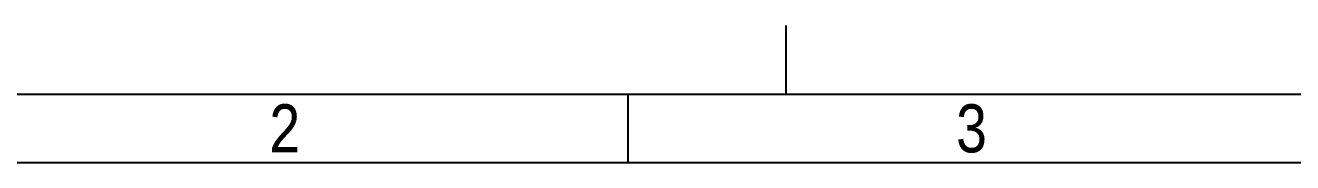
# Model space of a CAD drawing. Extents: x 0 to 420, y 0 to 297.
# Drawn here: x 71.1 to 163.4, y 287 to 297 of the extents above; entities that cross this region are included whole.
import ezdxf
from ezdxf.enums import TextEntityAlignment as Align

# ---------------------------------------------------------------- set-up
doc = ezdxf.new("R2010")
doc.units = 0
doc.layers.add('1', color=7, linetype='CONTINUOUS')
doc.styles.get("Standard").update_dxf_attribs({"font": 'monotxt.shx'})

msp = doc.modelspace()

# ---------------------------------------------------------------- linework, layer by layer
at = {"layer": '1', "color": 3, "linetype": 'CONTINUOUS'}
for p, q in [((126.5, 292), (126.5, 297)), ((15, 292), (415, 292)), ((115, 287), (115, 292))]:
    msp.add_line(p, q, dxfattribs=at)
at = {"layer": '1', "color": 2, "linetype": 'CONTINUOUS'}
msp.add_line((20, 287), (410, 287), dxfattribs=at)

# ---------------------------------------------------------------- texts
at = {"layer": '1', "color": 1, "linetype": 'CONTINUOUS', "width": 0.8}
for s, p in [('2', (90, 289.5)), ('3', (140, 289.5))]:
    msp.add_text(s, height=3.5, dxfattribs=at).set_placement(p, align=Align.MIDDLE_CENTER)

doc.saveas('drawing.dxf')
